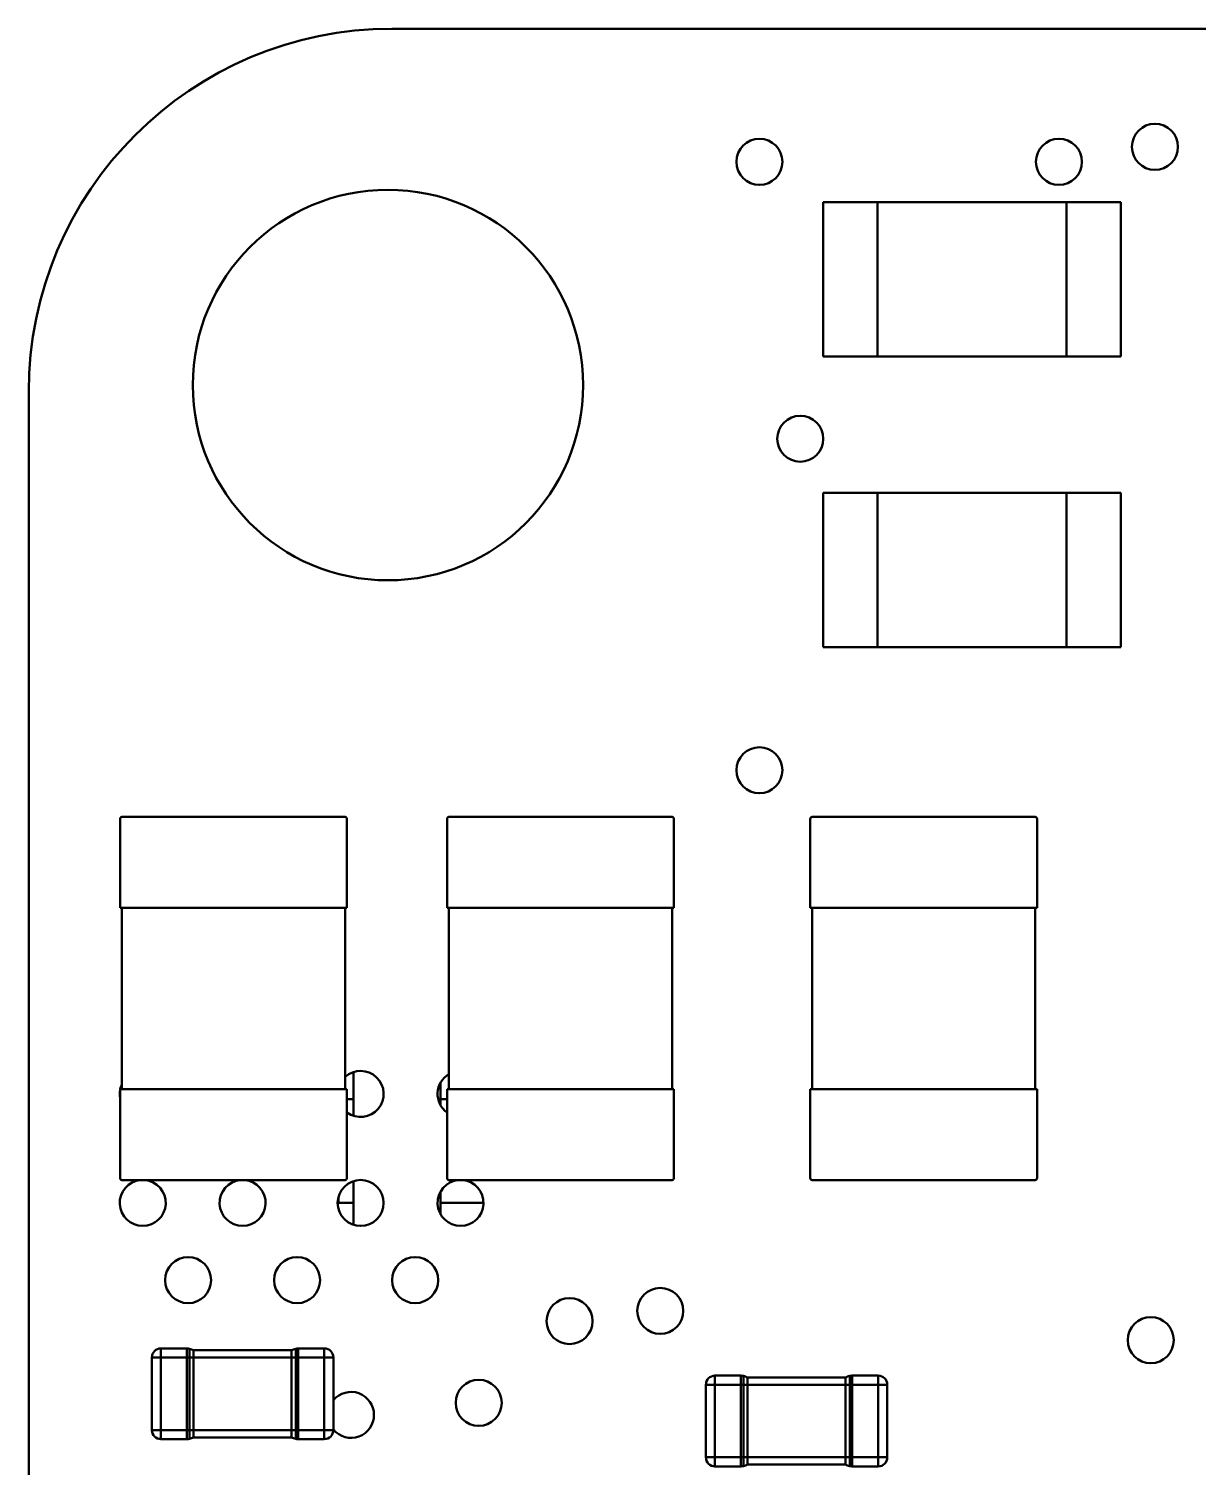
# Model space of a CAD drawing. Header units: millimetres. Extents: x 46 to 194, y 102 to 162.
# Drawn here: x 125.8 to 132.24, y 134.98 to 142.9 of the extents above; entities that cross this region are included whole.
import ezdxf

# ---------------------------------------------------------------- set-up
doc = ezdxf.new("R2010")
doc.units = ezdxf.units.MM
doc.header["$LTSCALE"] = 0.75
doc.layers.add('Visible', color=7, linetype='Continuous', lineweight=50)

msp = doc.modelspace()

# ---------------------------------------------------------------- linework, layer by layer
at = {"layer": 'Visible', "extrusion": (0, 0, -1)}
for p, q in [((168.7993, 142.8999), (127.7993, 142.8999)), ((130.1765, 141.9442), (130.184, 141.9442)), ((130.1765, 141.9442), (130.1765, 141.0942)), ((130.4765, 141.9442), (130.184, 141.9442)), ((131.5165, 141.9442), (130.4765, 141.9442)), ((130.4765, 141.9442), (130.4765, 141.0942)), ((131.5165, 141.0942), (131.5165, 141.9442)), ((131.5165, 141.9442), (131.809, 141.9442)), ((131.8165, 141.9442), (131.809, 141.9442)), ((131.8165, 141.0942), (131.8165, 141.9442)), ((130.1765, 141.0942), (130.184, 141.0942)), ((130.4765, 141.0942), (130.184, 141.0942)), ((130.4765, 141.0942), (131.5165, 141.0942)), ((131.5165, 141.0942), (131.809, 141.0942)), ((131.8165, 141.0942), (131.809, 141.0942)), ((125.7993, 140.8999), (125.7993, 109.9)), ((130.1765, 140.3438), (130.184, 140.3438)), ((130.1765, 140.3438), (130.1765, 139.4938)), ((130.4765, 140.3438), (130.184, 140.3438)), ((131.5165, 140.3438), (130.4765, 140.3438)), ((130.4765, 140.3438), (130.4765, 139.4938)), ((131.5165, 139.4938), (131.5165, 140.3438)), ((131.5165, 140.3438), (131.809, 140.3438)), ((131.8165, 140.3438), (131.809, 140.3438)), ((131.8165, 139.4938), (131.8165, 140.3438)), ((130.1765, 139.4938), (130.184, 139.4938)), ((130.4765, 139.4938), (130.184, 139.4938)), ((130.4765, 139.4938), (131.5165, 139.4938)), ((131.5165, 139.4938), (131.809, 139.4938)), ((131.8165, 139.4938), (131.809, 139.4938)), ((126.3026, 138.0586), (126.3026, 138.5486)), ((126.3126, 138.5586), (127.5426, 138.5586)), ((127.5526, 138.5486), (127.5526, 138.0586)), ((128.104, 138.0586), (128.104, 138.5486)), ((128.114, 138.5586), (129.344, 138.5586)), ((129.354, 138.5486), (129.354, 138.0586)), ((130.1055, 138.0586), (130.1055, 138.5486)), ((130.1155, 138.5586), (131.3455, 138.5586)), ((131.3555, 138.5486), (131.3555, 138.0586)), ((126.3026, 138.0586), (126.3126, 138.0586)), ((126.3126, 138.0586), (126.3126, 137.0586)), ((126.3126, 138.0586), (127.5426, 138.0586)), ((127.5426, 138.0586), (127.5526, 138.0586)), ((127.5426, 138.0586), (127.5426, 137.0586)), ((128.104, 138.0586), (128.114, 138.0586)), ((128.114, 138.0586), (128.114, 137.0586)), ((128.114, 138.0586), (129.344, 138.0586)), ((129.344, 138.0586), (129.354, 138.0586)), ((129.344, 138.0586), (129.344, 137.0586)), ((130.1055, 138.0586), (130.1155, 138.0586)), ((130.1155, 138.0586), (130.1155, 137.0586)), ((130.1155, 138.0586), (131.3455, 138.0586)), ((131.3455, 138.0586), (131.3555, 138.0586)), ((131.3455, 138.0586), (131.3455, 137.0586)), ((127.588, 137.153), (127.588, 136.9126)), ((128.0686, 136.9698), (128.0686, 137.0958)), ((126.3026, 137.0586), (126.3126, 137.0586)), ((126.3026, 137.0586), (126.3026, 136.5686)), ((126.3126, 137.0586), (127.5426, 137.0586)), ((127.5426, 137.0586), (127.5526, 137.0586)), ((127.5526, 136.5686), (127.5526, 137.0586)), ((127.5526, 137.0045), (127.588, 137.0045)), ((128.0686, 137.0045), (128.104, 137.0045)), ((128.104, 137.0586), (128.114, 137.0586)), ((128.104, 137.0586), (128.104, 136.5686)), ((128.114, 137.0586), (129.344, 137.0586)), ((129.344, 137.0586), (129.354, 137.0586)), ((129.354, 136.5686), (129.354, 137.0586)), ((130.1055, 137.0586), (130.1155, 137.0586)), ((130.1055, 137.0586), (130.1055, 136.5686)), ((130.1155, 137.0586), (131.3455, 137.0586)), ((131.3455, 137.0586), (131.3555, 137.0586)), ((131.3555, 136.5686), (131.3555, 137.0586)), ((126.3126, 136.5586), (127.5426, 136.5586)), ((127.588, 136.5526), (127.588, 136.3121)), ((128.114, 136.5586), (129.344, 136.5586)), ((130.1155, 136.5586), (131.3455, 136.5586)), ((127.5057, 136.4413), (127.5057, 136.4651)), ((127.5057, 136.4338), (127.5057, 136.4413)), ((128.0686, 136.3693), (128.0686, 136.4953)), ((127.5057, 136.4338), (127.588, 136.4338)), ((128.0686, 136.4338), (128.3053, 136.4338)), ((126.4777, 135.5815), (126.5277, 135.5815)), ((126.5277, 135.5815), (126.4777, 135.5815)), ((126.4777, 135.1815), (126.4777, 135.5815)), ((126.4777, 135.5815), (126.4777, 135.1815)), ((126.5277, 135.5815), (126.5277, 135.6315)), ((126.5277, 135.6315), (126.5277, 135.5815)), ((126.5277, 135.6315), (126.6712, 135.6315)), ((126.6712, 135.6315), (126.5277, 135.6315)), ((126.5277, 135.5815), (126.5277, 135.1815)), ((126.6712, 135.5815), (126.5277, 135.5815)), ((126.5277, 135.1815), (126.5277, 135.5815)), ((126.5277, 135.5815), (126.6712, 135.5815)), ((126.6712, 135.5815), (126.6712, 135.6315)), ((126.6712, 135.6315), (126.6712, 135.5815)), ((126.6712, 135.5815), (126.6849, 135.5815)), ((126.6849, 135.5815), (126.6712, 135.5815)), ((126.6712, 135.5815), (126.6712, 135.1815)), ((126.6712, 135.1815), (126.6712, 135.5815)), ((126.6849, 135.5815), (126.6849, 135.6296)), ((126.6849, 135.6296), (126.6849, 135.5815)), ((126.6849, 135.5815), (126.7077, 135.5815)), ((126.6849, 135.5815), (126.6849, 135.1815)), ((126.6849, 135.1815), (126.6849, 135.5815)), ((126.6849, 135.5815), (126.7077, 135.5815)), ((126.7077, 135.5815), (126.7077, 135.6215)), ((126.7077, 135.6215), (126.7077, 135.5815)), ((126.7077, 135.6215), (127.2477, 135.6215)), ((127.2477, 135.6215), (126.7077, 135.6215)), ((126.7077, 135.5815), (126.7077, 135.1815)), ((127.2477, 135.5815), (126.7077, 135.5815)), ((126.7077, 135.1815), (126.7077, 135.5815)), ((126.7077, 135.5815), (127.2477, 135.5815)), ((127.2477, 135.5815), (127.2477, 135.6215)), ((127.2477, 135.6215), (127.2477, 135.5815)), ((127.2477, 135.5815), (127.2704, 135.5815)), ((127.2477, 135.5815), (127.2477, 135.1815)), ((127.2477, 135.1815), (127.2477, 135.5815)), ((127.2477, 135.5815), (127.2704, 135.5815)), ((127.2704, 135.5815), (127.2704, 135.6296)), ((127.2704, 135.6296), (127.2704, 135.5815)), ((127.2704, 135.5815), (127.2841, 135.5815)), ((127.2841, 135.5815), (127.2704, 135.5815)), ((127.2704, 135.5815), (127.2704, 135.1815)), ((127.2704, 135.1815), (127.2704, 135.5815)), ((127.2841, 135.5815), (127.2841, 135.6315)), ((127.2841, 135.6315), (127.2841, 135.5815)), ((127.2841, 135.6315), (127.4277, 135.6315)), ((127.4277, 135.6315), (127.2841, 135.6315)), ((127.2841, 135.5815), (127.2841, 135.1815)), ((127.4277, 135.5815), (127.2841, 135.5815)), ((127.2841, 135.1815), (127.2841, 135.5815)), ((127.2841, 135.5815), (127.4277, 135.5815)), ((127.4277, 135.5815), (127.4277, 135.6315)), ((127.4277, 135.6315), (127.4277, 135.5815)), ((127.4277, 135.5815), (127.4777, 135.5815)), ((127.4777, 135.5815), (127.4277, 135.5815)), ((127.4277, 135.5815), (127.4277, 135.1815)), ((127.4277, 135.1815), (127.4277, 135.5815)), ((127.4777, 135.5815), (127.4777, 135.1815)), ((127.4777, 135.1815), (127.4777, 135.5815)), ((129.53, 135.4314), (129.58, 135.4314)), ((129.58, 135.4314), (129.53, 135.4314)), ((129.53, 135.0314), (129.53, 135.4314)), ((129.53, 135.4314), (129.53, 135.0314)), ((129.58, 135.4314), (129.58, 135.4814)), ((129.58, 135.4814), (129.58, 135.4314)), ((129.58, 135.4814), (129.7235, 135.4814)), ((129.7235, 135.4814), (129.58, 135.4814)), ((129.58, 135.4314), (129.58, 135.0314)), ((129.7235, 135.4314), (129.58, 135.4314)), ((129.58, 135.0314), (129.58, 135.4314)), ((129.58, 135.4314), (129.7235, 135.4314)), ((129.7235, 135.4314), (129.7235, 135.4814)), ((129.7235, 135.4814), (129.7235, 135.4314)), ((129.7235, 135.4314), (129.7372, 135.4314)), ((129.7372, 135.4314), (129.7235, 135.4314)), ((129.7235, 135.4314), (129.7235, 135.0314)), ((129.7235, 135.0314), (129.7235, 135.4314)), ((129.7372, 135.4314), (129.7372, 135.4795)), ((129.7372, 135.4795), (129.7372, 135.4314)), ((129.7372, 135.4314), (129.76, 135.4314)), ((129.7372, 135.4314), (129.7372, 135.0314)), ((129.7372, 135.0314), (129.7372, 135.4314)), ((129.7372, 135.4314), (129.76, 135.4314)), ((129.76, 135.4314), (129.76, 135.4714)), ((129.76, 135.4714), (129.76, 135.4314)), ((129.76, 135.4714), (130.3, 135.4714)), ((130.3, 135.4714), (129.76, 135.4714)), ((129.76, 135.4314), (129.76, 135.0314)), ((130.3, 135.4314), (129.76, 135.4314)), ((129.76, 135.0314), (129.76, 135.4314)), ((129.76, 135.4314), (130.3, 135.4314)), ((130.3, 135.4314), (130.3, 135.4714)), ((130.3, 135.4714), (130.3, 135.4314)), ((130.3, 135.4314), (130.3227, 135.4314)), ((130.3, 135.4314), (130.3, 135.0314)), ((130.3, 135.0314), (130.3, 135.4314)), ((130.3, 135.4314), (130.3227, 135.4314)), ((130.3227, 135.4314), (130.3227, 135.4795)), ((130.3227, 135.4795), (130.3227, 135.4314)), ((130.3227, 135.4314), (130.3364, 135.4314)), ((130.3364, 135.4314), (130.3227, 135.4314)), ((130.3227, 135.4314), (130.3227, 135.0314)), ((130.3227, 135.0314), (130.3227, 135.4314)), ((130.3364, 135.4314), (130.3364, 135.4814)), ((130.3364, 135.4814), (130.3364, 135.4314)), ((130.3364, 135.4814), (130.48, 135.4814)), ((130.48, 135.4814), (130.3364, 135.4814)), ((130.3364, 135.4314), (130.3364, 135.0314)), ((130.48, 135.4314), (130.3364, 135.4314)), ((130.3364, 135.0314), (130.3364, 135.4314)), ((130.3364, 135.4314), (130.48, 135.4314)), ((130.48, 135.4314), (130.48, 135.4814)), ((130.48, 135.4814), (130.48, 135.4314)), ((130.48, 135.4314), (130.53, 135.4314)), ((130.53, 135.4314), (130.48, 135.4314)), ((130.48, 135.4314), (130.48, 135.0314)), ((130.48, 135.0314), (130.48, 135.4314)), ((130.53, 135.4314), (130.53, 135.0314)), ((130.53, 135.0314), (130.53, 135.4314)), ((126.4777, 135.1815), (126.5277, 135.1815)), ((126.5277, 135.1815), (126.4777, 135.1815)), ((126.5277, 135.1315), (126.5277, 135.1815)), ((126.5277, 135.1815), (126.5277, 135.1315)), ((126.6712, 135.1815), (126.5277, 135.1815)), ((126.5277, 135.1815), (126.6712, 135.1815)), ((126.6712, 135.1315), (126.6712, 135.1815)), ((126.6712, 135.1815), (126.6849, 135.1815)), ((126.6712, 135.1815), (126.6712, 135.1315)), ((126.6849, 135.1815), (126.6712, 135.1815)), ((126.6849, 135.1335), (126.6849, 135.1815)), ((126.6849, 135.1815), (126.6849, 135.1335)), ((126.7077, 135.1815), (126.6849, 135.1815)), ((126.7077, 135.1815), (126.6849, 135.1815)), ((126.7077, 135.1415), (126.7077, 135.1815)), ((126.7077, 135.1815), (126.7077, 135.1415)), ((127.2477, 135.1815), (126.7077, 135.1815)), ((126.7077, 135.1815), (127.2477, 135.1815)), ((127.2477, 135.1415), (127.2477, 135.1815)), ((127.2477, 135.1815), (127.2477, 135.1415)), ((127.2704, 135.1815), (127.2477, 135.1815)), ((127.2704, 135.1815), (127.2477, 135.1815)), ((127.2704, 135.1335), (127.2704, 135.1815)), ((127.2704, 135.1815), (127.2841, 135.1815)), ((127.2704, 135.1815), (127.2704, 135.1335)), ((127.2841, 135.1815), (127.2704, 135.1815)), ((127.2841, 135.1315), (127.2841, 135.1815)), ((127.2841, 135.1815), (127.2841, 135.1315)), ((127.4277, 135.1815), (127.2841, 135.1815)), ((127.2841, 135.1815), (127.4277, 135.1815)), ((127.4277, 135.1315), (127.4277, 135.1815)), ((127.4277, 135.1815), (127.4777, 135.1815)), ((127.4277, 135.1815), (127.4277, 135.1315)), ((127.4777, 135.1815), (127.4277, 135.1815)), ((126.6712, 135.1315), (126.5277, 135.1315)), ((126.5277, 135.1315), (126.6712, 135.1315)), ((127.2477, 135.1415), (126.7077, 135.1415)), ((126.7077, 135.1415), (127.2477, 135.1415)), ((127.4277, 135.1315), (127.2841, 135.1315)), ((127.2841, 135.1315), (127.4277, 135.1315)), ((129.53, 135.0314), (129.58, 135.0314)), ((129.58, 135.0314), (129.53, 135.0314)), ((129.58, 134.9814), (129.58, 135.0314)), ((129.58, 135.0314), (129.58, 134.9814)), ((129.7235, 135.0314), (129.58, 135.0314)), ((129.58, 135.0314), (129.7235, 135.0314)), ((129.7235, 134.9814), (129.7235, 135.0314)), ((129.7235, 135.0314), (129.7372, 135.0314)), ((129.7235, 135.0314), (129.7235, 134.9814)), ((129.7372, 135.0314), (129.7235, 135.0314)), ((129.7372, 134.9833), (129.7372, 135.0314)), ((129.7372, 135.0314), (129.7372, 134.9833)), ((129.76, 135.0314), (129.7372, 135.0314)), ((129.76, 135.0314), (129.7372, 135.0314)), ((129.76, 134.9914), (129.76, 135.0314)), ((129.76, 135.0314), (129.76, 134.9914)), ((130.3, 135.0314), (129.76, 135.0314)), ((129.76, 135.0314), (130.3, 135.0314)), ((130.3, 134.9914), (130.3, 135.0314)), ((130.3, 135.0314), (130.3, 134.9914)), ((130.3227, 135.0314), (130.3, 135.0314)), ((130.3227, 135.0314), (130.3, 135.0314)), ((130.3227, 134.9833), (130.3227, 135.0314)), ((130.3227, 135.0314), (130.3364, 135.0314)), ((130.3227, 135.0314), (130.3227, 134.9833)), ((130.3364, 135.0314), (130.3227, 135.0314)), ((130.3364, 134.9814), (130.3364, 135.0314)), ((130.3364, 135.0314), (130.3364, 134.9814)), ((130.48, 135.0314), (130.3364, 135.0314)), ((130.3364, 135.0314), (130.48, 135.0314)), ((130.48, 134.9814), (130.48, 135.0314)), ((130.48, 135.0314), (130.53, 135.0314)), ((130.48, 135.0314), (130.48, 134.9814)), ((130.53, 135.0314), (130.48, 135.0314)), ((129.7235, 134.9814), (129.58, 134.9814)), ((129.58, 134.9814), (129.7235, 134.9814)), ((130.3, 134.9914), (129.76, 134.9914)), ((129.76, 134.9914), (130.3, 134.9914)), ((130.48, 134.9814), (130.3364, 134.9814)), ((130.3364, 134.9814), (130.48, 134.9814))]:
    msp.add_line(p, q, dxfattribs=at)
for centre, radius in [((-132.0046, 142.2497), 0.1267), ((-129.8255, 142.1669), 0.1267), ((-131.4757, 142.1671), 0.1267), ((-127.7783, 140.9375), 1.0752), ((-130.0505, 140.6416), 0.1267), ((-129.8252, 138.8161), 0.1267), ((-127.6281, 136.4323), 0.1267), ((-126.6774, 136.0074), 0.1267), ((-127.2779, 136.0074), 0.1267), ((-127.9284, 136.0074), 0.1267), ((-129.2791, 135.838), 0.1267), ((-128.779, 135.7818), 0.1267), ((-131.9815, 135.6767), 0.1267), ((-128.2786, 135.3315), 0.1267)]:
    msp.add_circle(centre, radius, dxfattribs=at)
for centre, radius, start, end in [((-127.7993, 140.8999), 2, 0.00013, 89.99988), ((-126.3126, 138.5486), 0.01, 0, 90), ((-127.5426, 138.5486), 0.01, 90, 180), ((-128.114, 138.5486), 0.01, 0, 90), ((-129.344, 138.5486), 0.01, 90, 180), ((-130.1155, 138.5486), 0.01, 0, 90), ((-131.3455, 138.5486), 0.01, 90, 180), ((-127.6281, 137.0328), 0.1267, 47.55901, 306.57914), ((-126.4272, 137.0328), 0.1267, 11.73585, 25.26699), ((-128.1786, 137.0328), 0.1267, 306.0462, 59.36684), ((-126.4272, 137.0328), 0.1267, 349.49109, 10.50891), ((-126.4272, 136.4323), 0.1267, 95.14141, 84.85859), ((-126.9777, 136.4323), 0.1267, 95.14141, 84.85859), ((-128.1786, 136.4323), 0.1267, 95.14141, 84.85859), ((-126.5277, 135.5815), 0.05, 0, 90), ((-126.6712, 135.5815), 0.05, 90, 105.93747), ((-126.6327, 135.4465), 0.1905, 105.91749, 113.1826), ((-127.3224, 135.4471), 0.1898, 66.80428, 74.09568), ((-127.2841, 135.5815), 0.05, 74.06253, 90), ((-127.4277, 135.5815), 0.05, 90, 180), ((-129.58, 135.4314), 0.05, 0, 90), ((-129.7235, 135.4314), 0.05, 90, 105.93747), ((-129.685, 135.2963), 0.1905, 105.91749, 113.1826), ((-130.3747, 135.297), 0.1898, 66.80428, 74.09568), ((-130.3364, 135.4314), 0.05, 74.06253, 90), ((-130.48, 135.4314), 0.05, 90, 180), ((-127.5748, 135.2652), 0.1267, 39.95718, 320.04282), ((-126.5277, 135.1815), 0.05, 270, 0), ((-127.4277, 135.1815), 0.05, 180, 270), ((-126.6712, 135.1815), 0.05, 254.06253, 270), ((-126.6327, 135.3166), 0.1905, 246.8174, 254.08251), ((-127.3224, 135.316), 0.1898, 285.90432, 293.19572), ((-127.2841, 135.1815), 0.05, 270, 285.93747), ((-129.58, 135.0314), 0.05, 270, 0), ((-130.48, 135.0314), 0.05, 180, 270), ((-129.7235, 135.0314), 0.05, 254.06253, 270), ((-129.685, 135.1665), 0.1905, 246.8174, 254.08251), ((-130.3747, 135.1658), 0.1898, 285.90432, 293.19572), ((-130.3364, 135.0314), 0.05, 270, 285.93747)]:
    msp.add_arc(centre, radius, start, end, dxfattribs=at)
at = {"layer": 'Visible'}
for centre, radius, start, end in [((126.3126, 136.5686), 0.01, 180, 270), ((127.5426, 136.5686), 0.01, 270, 0), ((128.114, 136.5686), 0.01, 180, 270), ((129.344, 136.5686), 0.01, 270, 0), ((130.1155, 136.5686), 0.01, 180, 270), ((131.3455, 136.5686), 0.01, 270, 0), ((126.5277, 135.5815), 0.05, 90, 180), ((126.6712, 135.5815), 0.05, 74.06253, 90), ((127.2841, 135.5815), 0.05, 90, 105.93747), ((127.4277, 135.5815), 0.05, 0, 90), ((129.58, 135.4314), 0.05, 90, 180), ((129.7235, 135.4314), 0.05, 74.06253, 90), ((130.3364, 135.4314), 0.05, 90, 105.93747), ((130.48, 135.4314), 0.05, 0, 90), ((126.5277, 135.1815), 0.05, 180, 270), ((127.4277, 135.1815), 0.05, 270, 0), ((126.6712, 135.1815), 0.05, 270, 285.93747), ((127.2841, 135.1815), 0.05, 254.06253, 270), ((129.58, 135.0314), 0.05, 180, 270), ((130.48, 135.0314), 0.05, 270, 0), ((129.7235, 135.0314), 0.05, 270, 285.93747), ((130.3364, 135.0314), 0.05, 254.06253, 270)]:
    msp.add_arc(centre, radius, start, end, dxfattribs=at)
for points in [[(126.7077, 135.6215), (126.7003, 135.6247), (126.6927, 135.6274), (126.6849, 135.6296)], [(127.2704, 135.6296), (127.2626, 135.6274), (127.255, 135.6247), (127.2477, 135.6215)], [(129.76, 135.4714), (129.7526, 135.4746), (129.745, 135.4773), (129.7372, 135.4795)], [(130.3227, 135.4795), (130.3149, 135.4773), (130.3074, 135.4746), (130.3, 135.4714)], [(126.6849, 135.1335), (126.6927, 135.1357), (126.7003, 135.1384), (126.7077, 135.1415)], [(127.2477, 135.1415), (127.255, 135.1384), (127.2626, 135.1357), (127.2704, 135.1335)], [(129.7372, 134.9833), (129.745, 134.9856), (129.7526, 134.9883), (129.76, 134.9914)], [(130.3, 134.9914), (130.3074, 134.9883), (130.3149, 134.9856), (130.3227, 134.9833)]]:
    msp.add_open_spline(points, degree=3, dxfattribs=at)

doc.saveas('drawing.dxf')
